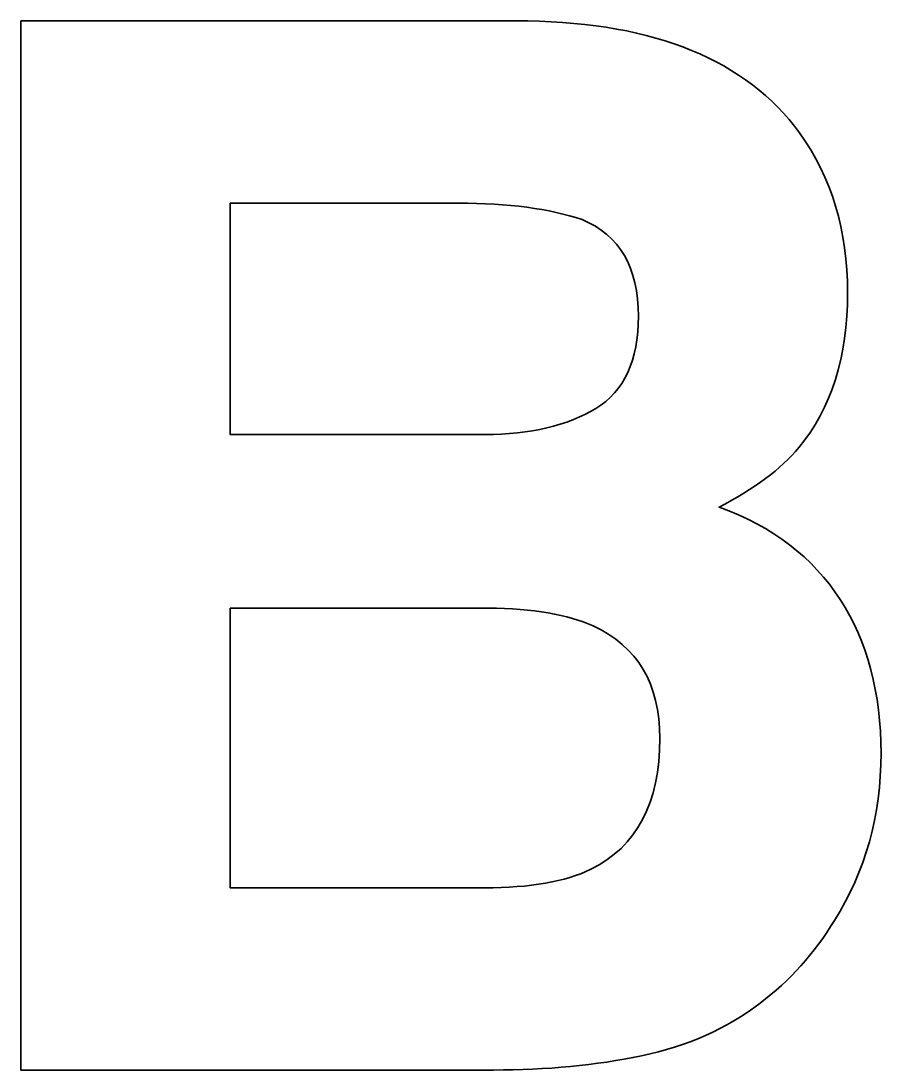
# Model space of a CAD drawing. Header units: inches. Extents: x 0 to 107, y 0 to 130.
import ezdxf

# ---------------------------------------------------------------- set-up
doc = ezdxf.new("R2010")
doc.units = ezdxf.units.IN
doc.header["$MEASUREMENT"] = 0
doc.layers.add('Layer 1', color=7, linetype='Continuous')

msp = doc.modelspace()

# ---------------------------------------------------------------- linework, layer by layer
at = {"layer": 'Layer 1', "color": 179, "lineweight": 35, "true_color": 0x231f20}
for points, knots in [([(96.52, 116.15), (100.49, 110.62), (102.48, 104.01), (102.48, 96.31), (102.48, 88.37), (100.47, 81.99), (96.46, 77.17), (94.22, 74.47), (90.91, 72), (86.55, 69.76), (93.18, 67.35), (98.19, 63.53), (101.56, 58.3), (104.94, 53.06), (106.63, 46.71), (106.63, 39.25), (106.63, 31.54), (104.7, 24.64), (100.84, 18.52), (98.38, 14.46), (95.31, 11.05), (91.63, 8.29), (87.48, 5.12), (82.59, 2.94), (76.94, 1.76), (71.3, 0.59), (65.18, 0), (58.57, 0), (58.57, 0), (0, 0), (0, 0), (0, 0), (0, 130), (0, 130), (0, 130), (62.82, 130), (62.82, 130), (78.67, 129.76), (89.91, 125.15), (96.52, 116.15)], [0, 0, 0, 0, 1, 1, 1, 2, 2, 2, 3, 3, 3, 4, 4, 4, 5, 5, 5, 6, 6, 6, 7, 7, 7, 8, 8, 8, 9, 9, 9, 10, 10, 10, 11, 11, 11, 12, 12, 12, 13, 13, 13, 13]), ([(25.93, 107.42), (25.93, 107.42), (25.93, 78.76), (25.93, 78.76), (25.93, 78.76), (57.52, 78.76), (57.52, 78.76), (63.17, 78.76), (67.75, 79.83), (71.27, 81.98), (74.79, 84.12), (76.55, 87.93), (76.55, 93.4), (76.55, 99.45), (74.23, 103.45), (69.57, 105.39), (65.55, 106.74), (60.43, 107.42), (54.21, 107.42), (54.21, 107.42), (25.93, 107.42), (25.93, 107.42)], [0, 0, 0, 0, 1, 1, 1, 2, 2, 2, 3, 3, 3, 4, 4, 4, 5, 5, 5, 6, 6, 6, 7, 7, 7, 7]), ([(25.93, 57.24), (25.93, 57.24), (25.93, 22.58), (25.93, 22.58), (25.93, 22.58), (57.49, 22.58), (57.49, 22.58), (63.13, 22.58), (67.52, 23.34), (70.65, 24.87), (76.35, 27.69), (79.2, 33.1), (79.2, 41.1), (79.2, 47.86), (76.44, 52.5), (70.92, 55.03), (67.84, 56.44), (63.51, 57.18), (57.93, 57.24), (57.93, 57.24), (25.93, 57.24), (25.93, 57.24)], [0, 0, 0, 0, 1, 1, 1, 2, 2, 2, 3, 3, 3, 4, 4, 4, 5, 5, 5, 6, 6, 6, 7, 7, 7, 7])]:
    msp.add_open_spline(points, degree=3, knots=knots, dxfattribs=at)

doc.saveas('drawing.dxf')
